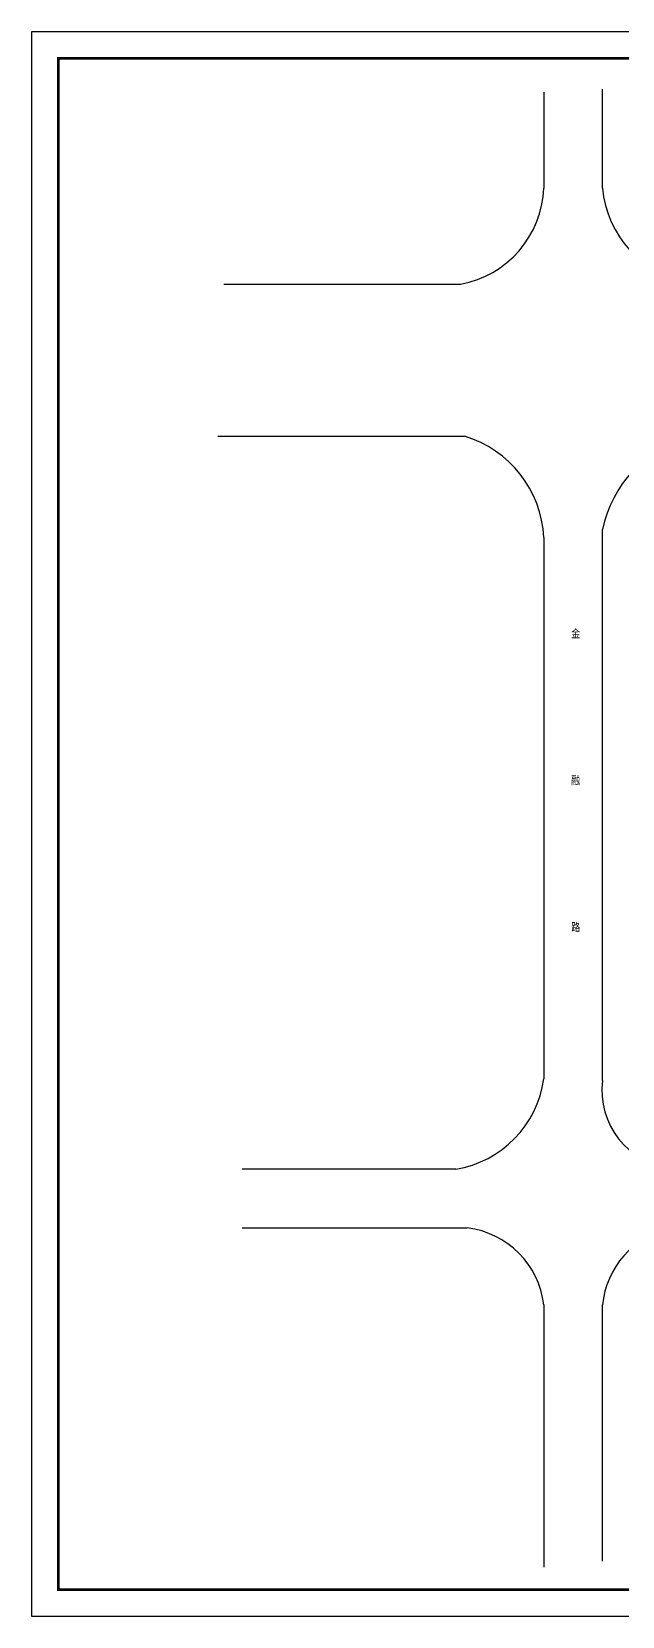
# Model space of a CAD drawing. Header units: millimetres. Extents: x 592308 to 1670214, y 1616300 to 2210300.
# Drawn here: x 592308 to 813933, y 1616300 to 2210300 of the extents above; entities that cross this region are included whole.
import ezdxf

# ---------------------------------------------------------------- set-up
doc = ezdxf.new("R2010")
doc.units = ezdxf.units.MM
doc.header["$LTSCALE"] = 1000
doc.layers.get('0').update_dxf_attribs({"color": 1})
doc.layers.add('O-TY', color=7, linetype='Continuous')
doc.styles.add('HZ', font='rs.shx', dxfattribs={"width": 0.8, "bigfont": 'hztxt.shx'})

msp = doc.modelspace()

# ---------------------------------------------------------------- linework, layer by layer
at = {"color": 7}
for p, q in [((1670214, 2210300), (592308, 2210300)), ((592308, 2210300), (592308, 1616300)), ((592308, 1616300), (1670214, 1616300))]:
    msp.add_line(p, q, dxfattribs=at)
at = {"color": 7, "const_width": 1000}
msp.add_lwpolyline([(1660608, 2200300), (602308, 2200300), (602308, 1626300), (1660608, 1626300)], close=True, dxfattribs=at)
at = {"layer": 'O-TY', "color": 7}
for p, q in [((784464, 2187614), (784464, 2151680)), ((806464, 2151680), (806464, 2188749)), ((664407, 2115623), (753173, 2115623)), ((662128, 2058623), (754660, 2058623)), ((784464, 2020692), (784464, 1817774)), ((806464, 1817190), (806464, 2023669)), ((751428, 1783923), (671245, 1783923)), ((671298, 1761923), (755750, 1761923)), ((784464, 1733008), (784464, 1634700)), ((806464, 1636971), (806464, 1733008))]:
    msp.add_line(p, q, dxfattribs=at)
for centre, radius, start, end in [((746379, 2153125), 38113, 280.267442, 357.826951), ((847261, 2155713), 40996, 185.646535, 257.938827), ((742952, 2018749), 41558, 2.679919, 73.637093), ((851977, 2014039), 46521, 106.590056, 168.053115), ((745060, 1823183), 39774, 279.212206, 352.183812), ((836249, 1813652), 29994, 173.225847, 262.382932), ((751651, 1729137), 33041, 6.727594, 82.872697), ((839457, 1729686), 33159, 103.54795, 174.250967)]:
    msp.add_arc(centre, radius, start, end, dxfattribs=at)

# ---------------------------------------------------------------- texts
at = {"layer": 'O-TY', "color": 7, "insert": (794754, 1986174), "char_height": 3000, "attachment_point": 1, "style": 'HZ'}
msp.add_mtext('{\\fFangSong_GB2312|b0|i0|c134|p49;金                                   \\P\\P\\P\\P\\P\\P\\P\\P\\P\\P\\P融                                \\P\\P\\P\\P\\P\\P\\P\\P\\P\\P\\P路}', dxfattribs=at)

doc.saveas('drawing.dxf')
